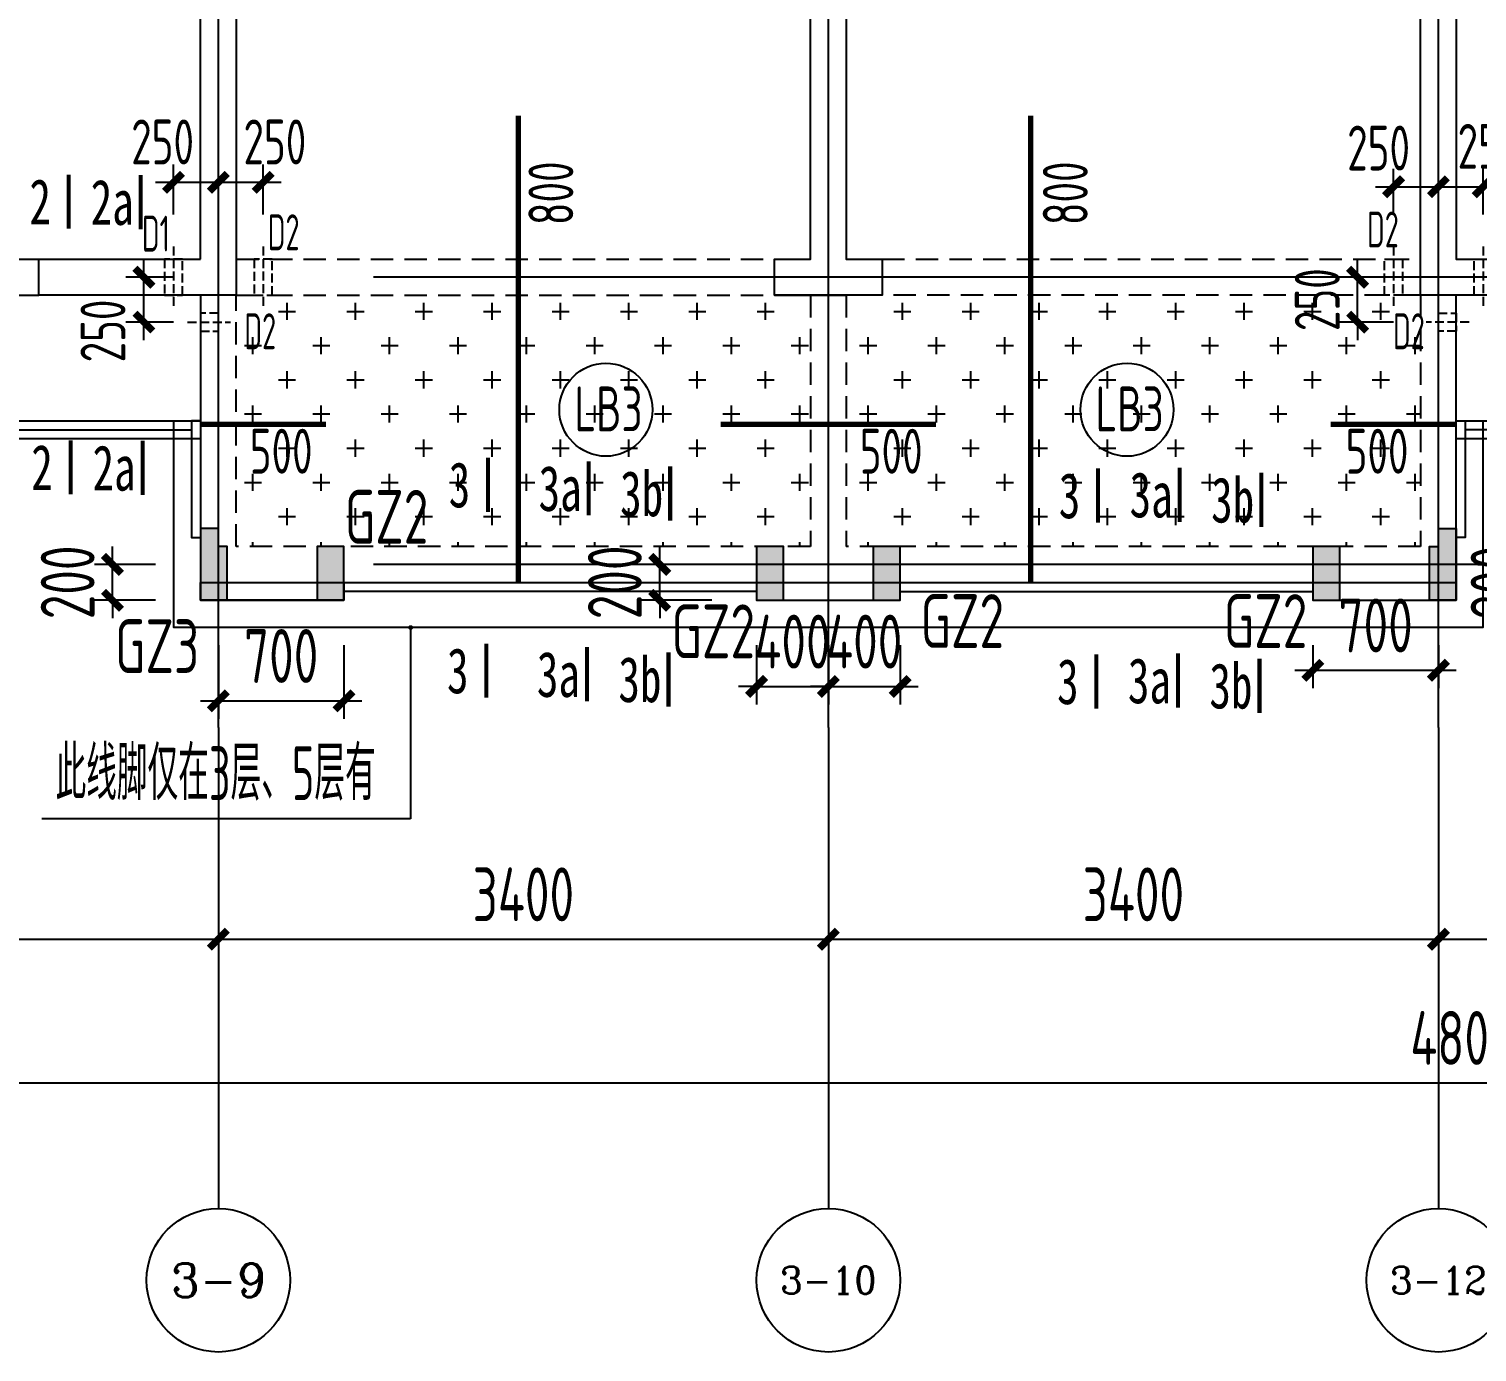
# Model space of a CAD drawing. Header units: millimetres. Extents: x -133666 to 880576, y -269375 to 86941.
# Drawn here: x 180144 to 188215, y -4980 to 2392 of the extents above; entities that cross this region are included whole.
import ezdxf
from ezdxf.enums import TextEntityAlignment as Align

# ---------------------------------------------------------------- set-up
doc = ezdxf.new("R2010")
doc.units = ezdxf.units.MM
doc.header["$LTSCALE"] = 1000
for name, pattern in [('CENTER', [50.8, 31.75, -6.35, 6.35, -6.35]), ('CONTINOUS', [0]), ('DASH', [0.35, 0.25, -0.1]), ('HIDDEN2', [0.1875, 0.125, -0.0625])]:
    doc.linetypes.add(name, pattern=pattern)
doc.layers.get('0').update_dxf_attribs({"linetype": 'CONTINUOUS'})
doc.layers.get('Defpoints').update_dxf_attribs({"color": 6, "linetype": 'CONTINUOUS'})
for name, color, linetype in [('A-外装饰线脚', 7, 'CONTINUOUS'), ('A-线脚看线', 9, 'CONTINUOUS'), ('A-设备穿墙洞', 161, 'CONTINUOUS'), ('AXIS', 253, 'CENTER'), ('AXIS_TEXT', 7, 'CONTINUOUS'), ('DIM', 3, 'CONTINUOUS'), ('DIM1', 3, 'CONTINUOUS'), ('JG1', 3, 'CONTINUOUS'), ('填充', 8, 'CONTINUOUS'), ('墙', 6, 'CONTINUOUS'), ('挑板', 3, 'CONTINUOUS'), ('板筋', 6, 'CONTINUOUS'), ('柱', 2, 'CONTINUOUS'), ('梁', 4, 'HIDDEN2'), ('模板线', 3, 'CONTINUOUS'), ('钢筋_文字', 7, 'CONTINUOUS'), ('钢筋长度标注', 7, 'CONTINUOUS')]:
    doc.layers.add(name, color=color, linetype=linetype)
doc.styles.add('_TCH_AXIS', font='COMPLEX', dxfattribs={"bigfont": 'GBCBIG'})
doc.styles.add('COMPLEX', font='COMPLEX')
doc.styles.add('TSSD_BOLD', font='tssdeng2.shx', dxfattribs={"width": 0.7, "height": 250, "bigfont": 'CHINA.shx'})
doc.styles.add('TSSD_Dimension', font='tssdeng.shx', dxfattribs={"width": 0.7, "bigfont": 'Hztxt.shx'})
doc.styles.add('ZZ', font='tssdeng.shx', dxfattribs={"width": 0.7, "bigfont": 'tssdchn.shx'})
doc.styles.add('zzt', font='tssdeng.shx', dxfattribs={"width": 0.7, "height": 300, "bigfont": 'tssdchn.shx'})
doc.styles.add('钢筋长度', font='tssdeng.shx', dxfattribs={"width": 0.7, "height": 300, "bigfont": 'tssdchn.shx'})
doc.styles.add('黑体', font='simhei.ttf')
doc.dimstyles.new('DIM_1_100', dxfattribs={"dimtxt": 300, "dimasz": 100, "dimexe": 200, "dimexo": 50, "dimgap": 100, "dimtad": 1, "dimdec": 0, "dimzin": 0, "dimdsep": 46, "dimtxsty": 'zzt', "dimblk": 'ARCHTICK', "dimcen": 0, "dimclrt": 7, "dimadec": 0, "dimazin": 0, "dimtfac": 1, "dimtdec": 0, "dimtix": 1, "dimtmove": 2, "dimatfit": 0, "dimldrblk": 'ARCHTICK', "dimfxl": 0, "dimtolj": 1, "dimarcsym": 0})
doc.dimstyles.new('TSSD_100_100', dxfattribs={"dimtxt": 300, "dimasz": 100, "dimexe": 100, "dimexo": 250, "dimgap": 100, "dimtad": 1, "dimdec": 0, "dimzin": 0, "dimdsep": 46, "dimtxsty": 'ZZ', "dimblk": 'ARCHTICK', "dimcen": 0, "dimdle": 100, "dimclrd": 256, "dimclrt": 7, "dimadec": 0, "dimazin": 0, "dimtfac": 1, "dimtdec": 0, "dimtix": 1, "dimtmove": 2, "dimatfit": 3, "dimfxl": 0, "dimtolj": 1, "dimtzin": 0, "dimarcsym": 0})
pattern_1 = [(0, (164199.99, 1008.83), (190.5, 190.5), [95.25, -285.75]), (90, (164247.62, 961.2), (-190.5, 190.5), [95.25, -285.75])]

# ---------------------------------------------------------------- blocks, each defined once
blk = doc.blocks.new('_ArchTick')
at = {"color": 0, "linetype": 'ByBlock', "const_width": 0.4}
blk.add_lwpolyline([(-0.5, -0.5), (0.5, 0.5)], dxfattribs=at)
blk = doc.blocks.new('*D1093')
at = {"layer": 'Defpoints', "color": 0, "transparency": 16777216}
for p in [(181200, -791.2), (181900, -791.2), (181900, -1351.2)]:
    blk.add_point(p, dxfattribs=at)
at = {"layer": 'DIM', "color": 0, "lineweight": -2, "transparency": 16777216}
for p, q in [((181200, -1041.2), (181200, -1451.2)), ((181900, -1041.2), (181900, -1451.2))]:
    blk.add_line(p, q, dxfattribs=at)
at = {"layer": 'DIM', "lineweight": -2, "transparency": 16777216}
blk.add_line((181100, -1351.2), (182000, -1351.2), dxfattribs=at)
at = {"layer": 'DIM', "lineweight": -2, "transparency": 16777216, "xscale": 100, "yscale": 100, "zscale": 100, "rotation": 180}
blk.add_blockref('_ArchTick', (181200, -1351.2), dxfattribs=at)
at = {"layer": 'DIM', "lineweight": -2, "transparency": 16777216, "xscale": 100, "yscale": 100, "zscale": 100}
blk.add_blockref('_ArchTick', (181900, -1351.2), dxfattribs=at)
at = {"layer": 'DIM', "color": 7, "transparency": 16777216, "insert": (181550, -1101.2), "char_height": 300, "attachment_point": 5, "style": 'ZZ'}
blk.add_mtext('\\A1;700', dxfattribs=at)
blk = doc.blocks.new('*D1094')
at = {"layer": 'Defpoints', "color": 0, "transparency": 16777216}
for p in [(184200, -791.2), (184600, -791.2), (184600, -1271.2)]:
    blk.add_point(p, dxfattribs=at)
at = {"layer": 'DIM', "color": 0, "lineweight": -2, "transparency": 16777216}
for p, q in [((184200, -1041.2), (184200, -1371.2)), ((184600, -1041.2), (184600, -1371.2))]:
    blk.add_line(p, q, dxfattribs=at)
at = {"layer": 'DIM', "lineweight": -2, "transparency": 16777216}
for p, q in [((184200, -1271.2), (184100, -1271.2)), ((184200, -1271.2), (184600, -1271.2)), ((184600, -1271.2), (184700, -1271.2))]:
    blk.add_line(p, q, dxfattribs=at)
at = {"layer": 'DIM', "lineweight": -2, "transparency": 16777216, "xscale": 100, "yscale": 100, "zscale": 100}
blk.add_blockref('_ArchTick', (184200, -1271.2), dxfattribs=at)
at = {"layer": 'DIM', "lineweight": -2, "transparency": 16777216, "xscale": 100, "yscale": 100, "zscale": 100, "rotation": 180}
blk.add_blockref('_ArchTick', (184600, -1271.2), dxfattribs=at)
at = {"layer": 'DIM', "color": 7, "transparency": 16777216, "insert": (184400, -1021.2), "char_height": 300, "attachment_point": 5, "style": 'ZZ'}
blk.add_mtext('\\A1;400', dxfattribs=at)
blk = doc.blocks.new('*D1095')
at = {"layer": 'Defpoints', "color": 0, "transparency": 16777216}
for p in [(184600, -791.2), (185000, -791.2), (185000, -1271.2)]:
    blk.add_point(p, dxfattribs=at)
at = {"layer": 'DIM', "color": 0, "lineweight": -2, "transparency": 16777216}
for p, q in [((184600, -1041.2), (184600, -1371.2)), ((185000, -1041.2), (185000, -1371.2))]:
    blk.add_line(p, q, dxfattribs=at)
at = {"layer": 'DIM', "lineweight": -2, "transparency": 16777216}
for p, q in [((184600, -1271.2), (184500, -1271.2)), ((184600, -1271.2), (185000, -1271.2)), ((185000, -1271.2), (185100, -1271.2))]:
    blk.add_line(p, q, dxfattribs=at)
at = {"layer": 'DIM', "lineweight": -2, "transparency": 16777216, "xscale": 100, "yscale": 100, "zscale": 100}
blk.add_blockref('_ArchTick', (184600, -1271.2), dxfattribs=at)
at = {"layer": 'DIM', "lineweight": -2, "transparency": 16777216, "xscale": 100, "yscale": 100, "zscale": 100, "rotation": 180}
blk.add_blockref('_ArchTick', (185000, -1271.2), dxfattribs=at)
at = {"layer": 'DIM', "color": 7, "transparency": 16777216, "insert": (184800, -1021.2), "char_height": 300, "attachment_point": 5, "style": 'ZZ'}
blk.add_mtext('\\A1;400', dxfattribs=at)
blk = doc.blocks.new('*D1096')
at = {"layer": 'Defpoints', "color": 0, "transparency": 16777216}
for p in [(187300, -791.2), (188000, -791.2), (188000, -1181.2)]:
    blk.add_point(p, dxfattribs=at)
at = {"layer": 'DIM', "color": 0, "lineweight": -2, "transparency": 16777216}
for p, q in [((187300, -1041.2), (187300, -1281.2)), ((188000, -1041.2), (188000, -1281.2))]:
    blk.add_line(p, q, dxfattribs=at)
at = {"layer": 'DIM', "lineweight": -2, "transparency": 16777216}
blk.add_line((187200, -1181.2), (188100, -1181.2), dxfattribs=at)
at = {"layer": 'DIM', "lineweight": -2, "transparency": 16777216, "xscale": 100, "yscale": 100, "zscale": 100, "rotation": 180}
blk.add_blockref('_ArchTick', (187300, -1181.2), dxfattribs=at)
at = {"layer": 'DIM', "lineweight": -2, "transparency": 16777216, "xscale": 100, "yscale": 100, "zscale": 100}
blk.add_blockref('_ArchTick', (188000, -1181.2), dxfattribs=at)
at = {"layer": 'DIM', "color": 7, "transparency": 16777216, "insert": (187650, -931.2), "char_height": 300, "attachment_point": 5, "style": 'ZZ'}
blk.add_mtext('\\A1;700', dxfattribs=at)
blk = doc.blocks.new('*D1117')
at = {"layer": 'Defpoints', "color": 0, "transparency": 16777216}
for p in [(180610, -591.2), (181100, -591.2), (181100, -791.2)]:
    blk.add_point(p, dxfattribs=at)
at = {"layer": 'DIM', "lineweight": -2, "transparency": 16777216}
for p, q in [((180610, -591.2), (180610, -491.2)), ((180610, -791.2), (180610, -591.2)), ((180610, -791.2), (180610, -891.2))]:
    blk.add_line(p, q, dxfattribs=at)
at = {"layer": 'DIM', "color": 0, "lineweight": -2, "transparency": 16777216}
for p, q in [((180850, -591.2), (180510, -591.2)), ((180850, -791.2), (180510, -791.2))]:
    blk.add_line(p, q, dxfattribs=at)
at = {"layer": 'DIM', "lineweight": -2, "transparency": 16777216, "xscale": 100, "yscale": 100, "zscale": 100}
for p, rotation in [((180610, -591.2), 270), ((180610, -791.2), 90)]:
    blk.add_blockref('_ArchTick', p, dxfattribs=dict(at, rotation=rotation))
at = {"layer": 'DIM', "color": 7, "transparency": 16777216, "insert": (180360, -691.2), "char_height": 300, "attachment_point": 5, "rotation": 90, "style": 'ZZ'}
blk.add_mtext('\\A1;200', dxfattribs=at)
blk = doc.blocks.new('*D1118')
at = {"layer": 'Defpoints', "color": 0, "transparency": 16777216}
for p in [(183660, -591.2), (184200, -591.2), (184200, -791.2)]:
    blk.add_point(p, dxfattribs=at)
at = {"layer": 'DIM', "lineweight": -2, "transparency": 16777216}
for p, q in [((183660, -591.2), (183660, -491.2)), ((183660, -791.2), (183660, -591.2)), ((183660, -791.2), (183660, -891.2))]:
    blk.add_line(p, q, dxfattribs=at)
at = {"layer": 'DIM', "color": 0, "lineweight": -2, "transparency": 16777216}
for p, q in [((183950, -591.2), (183560, -591.2)), ((183950, -791.2), (183560, -791.2))]:
    blk.add_line(p, q, dxfattribs=at)
at = {"layer": 'DIM', "lineweight": -2, "transparency": 16777216, "xscale": 100, "yscale": 100, "zscale": 100}
for p, rotation in [((183660, -591.2), 270), ((183660, -791.2), 90)]:
    blk.add_blockref('_ArchTick', p, dxfattribs=dict(at, rotation=rotation))
at = {"layer": 'DIM', "color": 7, "transparency": 16777216, "insert": (183410, -691.2), "char_height": 300, "attachment_point": 5, "rotation": 90, "style": 'ZZ'}
blk.add_mtext('\\A1;200', dxfattribs=at)
blk = doc.blocks.new('*D1119')
at = {"layer": 'Defpoints', "color": 0, "transparency": 16777216}
for p in [(187970, -591.2), (188580, -591.2), (187970, -791.2)]:
    blk.add_point(p, dxfattribs=at)
at = {"layer": 'DIM', "lineweight": -2, "transparency": 16777216}
for p, q in [((188580, -591.2), (188580, -491.2)), ((188580, -791.2), (188580, -591.2)), ((188580, -791.2), (188580, -891.2))]:
    blk.add_line(p, q, dxfattribs=at)
at = {"layer": 'DIM', "color": 0, "lineweight": -2, "transparency": 16777216}
for p, q in [((188220, -591.2), (188680, -591.2)), ((188220, -791.2), (188680, -791.2))]:
    blk.add_line(p, q, dxfattribs=at)
at = {"layer": 'DIM', "lineweight": -2, "transparency": 16777216, "xscale": 100, "yscale": 100, "zscale": 100}
for p, rotation in [((188580, -591.2), 270), ((188580, -791.2), 90)]:
    blk.add_blockref('_ArchTick', p, dxfattribs=dict(at, rotation=rotation))
at = {"layer": 'DIM', "color": 7, "transparency": 16777216, "insert": (188330, -691.2), "char_height": 300, "attachment_point": 5, "rotation": 90, "style": 'ZZ'}
blk.add_mtext('\\A1;200', dxfattribs=at)
blk = doc.blocks.new('$1787315')
at = {"layer": '模板线', "color": 4, "const_width": 22.7}
for points in [[(222.6, 1782.7), (222.6, 1480.3)], [(232.8, 302.4), (232.8, 0)]]:
    blk.add_lwpolyline(points, dxfattribs=at)
at = {"layer": '模板线', "color": 0, "style": '黑体', "width": 0.7}
for p in [(63.4, 1631.5), (73.6, 151.2)]:
    blk.add_text('2', height=252, dxfattribs=at).set_placement(p, align=Align.MIDDLE_CENTER)
blk = doc.blocks.new('$1363628')
at = {"layer": '模板线', "color": 4, "const_width": 22.7}
for points in [[(232.1, 1338.3), (232.1, 1035.9)], [(222.6, 302.4), (222.6, 0)]]:
    blk.add_lwpolyline(points, dxfattribs=at)
at = {"layer": '模板线', "color": 0, "style": '黑体', "width": 0.7}
for p in [(72.9, 1187.1), (63.4, 151.2)]:
    blk.add_text('3', height=252, dxfattribs=at).set_placement(p, align=Align.MIDDLE_CENTER)
blk = doc.blocks.new('$1737871')
at = {"layer": '模板线', "color": 4, "const_width": 22.7}
for points in [[(286, 1782.7), (286, 1480.3)], [(296.2, 302.4), (296.2, 0)]]:
    blk.add_lwpolyline(points, dxfattribs=at)
at = {"layer": '模板线', "color": 0, "style": '黑体', "width": 0.7}
for p in [(126.8, 1631.5), (137.1, 151.2)]:
    blk.add_text('2a', height=252, dxfattribs=at).set_placement(p, align=Align.MIDDLE_CENTER)
blk = doc.blocks.new('$1943368')
at = {"layer": '模板线', "color": 4, "const_width": 22.7}
for points in [[(295.5, 1338.3), (295.5, 1035.9)], [(286, 302.4), (286, 0)]]:
    blk.add_lwpolyline(points, dxfattribs=at)
at = {"layer": '模板线', "color": 0, "style": '黑体', "width": 0.7}
for p in [(136.4, 1187.1), (126.8, 151.2)]:
    blk.add_text('3a', height=252, dxfattribs=at).set_placement(p, align=Align.MIDDLE_CENTER)
blk = doc.blocks.new('$1353024')
at = {"layer": '模板线', "color": 4, "const_width": 22.7}
for points in [[(295.5, 1338.3), (295.5, 1035.9)], [(286, 302.4), (286, 0)]]:
    blk.add_lwpolyline(points, dxfattribs=at)
at = {"layer": '模板线', "color": 0, "style": '黑体', "width": 0.7}
for p in [(136.4, 1187.1), (126.8, 151.2)]:
    blk.add_text('3b', height=252, dxfattribs=at).set_placement(p, align=Align.MIDDLE_CENTER)
blk = doc.blocks.new('*D910')
at = {"layer": 'Defpoints', "color": 0, "transparency": 16777216}
for p in [(13600, -2508.3), (17000, -2508.3), (17000, -3688.3)]:
    blk.add_point(p, dxfattribs=at)
at = {"layer": 'DIM1', "color": 0, "lineweight": -2, "transparency": 16777216}
for p, q in [((13600, -2558.3), (13600, -3888.3)), ((17000, -2558.3), (17000, -3888.3)), ((13600, -3688.3), (17000, -3688.3))]:
    blk.add_line(p, q, dxfattribs=at)
at = {"layer": 'DIM1', "color": 0, "lineweight": -2, "transparency": 16777216, "xscale": 100, "yscale": 100, "zscale": 100, "rotation": 180}
blk.add_blockref('_ArchTick', (13600, -3688.3), dxfattribs=at)
at = {"layer": 'DIM1', "color": 0, "lineweight": -2, "transparency": 16777216, "xscale": 100, "yscale": 100, "zscale": 100}
blk.add_blockref('_ArchTick', (17000, -3688.3), dxfattribs=at)
at = {"layer": 'DIM1', "color": 7, "transparency": 16777216, "insert": (15300, -3438.3), "char_height": 300, "attachment_point": 5, "style": 'zzt'}
blk.add_mtext('\\A1;3400', dxfattribs=at)
blk = doc.blocks.new('*D911')
at = {"layer": 'Defpoints', "color": 0, "transparency": 16777216}
for p in [(17000, -2508.3), (20400, -2508.3), (20400, -3688.3)]:
    blk.add_point(p, dxfattribs=at)
at = {"layer": 'DIM1', "color": 0, "lineweight": -2, "transparency": 16777216}
for p, q in [((17000, -2558.3), (17000, -3888.3)), ((20400, -2558.3), (20400, -3888.3)), ((17000, -3688.3), (20400, -3688.3))]:
    blk.add_line(p, q, dxfattribs=at)
at = {"layer": 'DIM1', "color": 0, "lineweight": -2, "transparency": 16777216, "xscale": 100, "yscale": 100, "zscale": 100, "rotation": 180}
blk.add_blockref('_ArchTick', (17000, -3688.3), dxfattribs=at)
at = {"layer": 'DIM1', "color": 0, "lineweight": -2, "transparency": 16777216, "xscale": 100, "yscale": 100, "zscale": 100}
blk.add_blockref('_ArchTick', (20400, -3688.3), dxfattribs=at)
at = {"layer": 'DIM1', "color": 7, "transparency": 16777216, "insert": (18700, -3438.3), "char_height": 300, "attachment_point": 5, "style": 'zzt'}
blk.add_mtext('\\A1;3400', dxfattribs=at)
blk = doc.blocks.new('*D912')
at = {"layer": 'Defpoints', "color": 0, "transparency": 16777216}
for p in [(20400, -2508.3), (23800, -2508.3), (23800, -3688.3)]:
    blk.add_point(p, dxfattribs=at)
at = {"layer": 'DIM1', "color": 0, "lineweight": -2, "transparency": 16777216}
for p, q in [((20400, -2558.3), (20400, -3888.3)), ((23800, -2558.3), (23800, -3888.3)), ((20400, -3688.3), (23800, -3688.3))]:
    blk.add_line(p, q, dxfattribs=at)
at = {"layer": 'DIM1', "color": 0, "lineweight": -2, "transparency": 16777216, "xscale": 100, "yscale": 100, "zscale": 100, "rotation": 180}
blk.add_blockref('_ArchTick', (20400, -3688.3), dxfattribs=at)
at = {"layer": 'DIM1', "color": 0, "lineweight": -2, "transparency": 16777216, "xscale": 100, "yscale": 100, "zscale": 100}
blk.add_blockref('_ArchTick', (23800, -3688.3), dxfattribs=at)
at = {"layer": 'DIM1', "color": 7, "transparency": 16777216, "insert": (22100, -3438.3), "char_height": 300, "attachment_point": 5, "style": 'zzt'}
blk.add_mtext('\\A1;3400', dxfattribs=at)
blk = doc.blocks.new('*D913')
at = {"layer": 'Defpoints', "color": 0, "transparency": 16777216}
for p in [(23800, -2508.3), (27200, -2508.3), (27200, -3688.3)]:
    blk.add_point(p, dxfattribs=at)
at = {"layer": 'DIM1', "color": 0, "lineweight": -2, "transparency": 16777216}
for p, q in [((23800, -2558.3), (23800, -3888.3)), ((27200, -2558.3), (27200, -3888.3)), ((23800, -3688.3), (27200, -3688.3))]:
    blk.add_line(p, q, dxfattribs=at)
at = {"layer": 'DIM1', "color": 0, "lineweight": -2, "transparency": 16777216, "xscale": 100, "yscale": 100, "zscale": 100, "rotation": 180}
blk.add_blockref('_ArchTick', (23800, -3688.3), dxfattribs=at)
at = {"layer": 'DIM1', "color": 0, "lineweight": -2, "transparency": 16777216, "xscale": 100, "yscale": 100, "zscale": 100}
blk.add_blockref('_ArchTick', (27200, -3688.3), dxfattribs=at)
at = {"layer": 'DIM1', "color": 7, "transparency": 16777216, "insert": (25500, -3438.3), "char_height": 300, "attachment_point": 5, "style": 'zzt'}
blk.add_mtext('\\A1;3400', dxfattribs=at)
blk = doc.blocks.new('*D922')
at = {"layer": 'Defpoints', "color": 0, "transparency": 16777216}
for p in [(0, -2508.3), (48000, -2508.3), (48000, -4488.3)]:
    blk.add_point(p, dxfattribs=at)
at = {"layer": 'DIM1', "color": 0, "lineweight": -2, "transparency": 16777216}
for p, q in [((0, -2558.3), (0, -4688.3)), ((48000, -2558.3), (48000, -4688.3)), ((0, -4488.3), (48000, -4488.3))]:
    blk.add_line(p, q, dxfattribs=at)
at = {"layer": 'DIM1', "color": 0, "lineweight": -2, "transparency": 16777216, "xscale": 100, "yscale": 100, "zscale": 100, "rotation": 180}
blk.add_blockref('_ArchTick', (0, -4488.3), dxfattribs=at)
at = {"layer": 'DIM1', "color": 0, "lineweight": -2, "transparency": 16777216, "xscale": 100, "yscale": 100, "zscale": 100}
blk.add_blockref('_ArchTick', (48000, -4488.3), dxfattribs=at)
at = {"layer": 'DIM1', "color": 7, "transparency": 16777216, "insert": (24000, -4238.3), "char_height": 300, "attachment_point": 5, "style": 'zzt'}
blk.add_mtext('\\A1;48000', dxfattribs=at)
blk = doc.blocks.new('_AXISO')
blk.add_circle((0, 0), 0.5)
at = {"layer": 'AXIS_TEXT', "style": 'COMPLEX', "width": 1.041667}
blk.add_attdef('A', text='', height=0.56, dxfattribs=at).set_placement((-0.25, -0.28), (0.25, -0.28), align=Align.FIT)
blk = doc.blocks.new('$1466424')
at = {"layer": '板筋', "const_width": 30}
for points in [[(18772.2, 3.7), (18772.2, 2603.2)], [(21627.2, 3.7), (21627.2, 2603.2)], [(17000, 884.6), (17700, 884.6)], [(19900, 884.4), (21100, 884.4)], [(23300, 884.6), (24000, 884.6)]]:
    blk.add_lwpolyline(points, dxfattribs=at)
at = {"layer": '钢筋_文字'}
for centre in [(19260, 965.6, 0), (22164.5, 965.6, 0)]:
    blk.add_circle(centre, 259.2, dxfattribs=at)
at = {"layer": '钢筋_文字', "style": 'TSSD_BOLD', "width": 0.7}
for p in [(19085, 845.4, 0), (21989.5, 845.4, 0)]:
    blk.add_text('LB3', height=250, dxfattribs=at).set_placement(p)
at = {"layer": '钢筋长度标注', "style": '钢筋长度', "width": 0.7}
for p in [(19078.5, 1994.2), (21945.7, 1994.2)]:
    blk.add_text('800', height=250, rotation=90, dxfattribs=at).set_placement(p)
for p in [(17274.9, 609.6), (20674.9, 609.4), (23383.1, 609.6)]:
    blk.add_text('500', height=250, dxfattribs=at).set_placement(p)
blk = doc.blocks.new('$158025')
at = {"layer": 'JG1'}
blk.add_hatch(color=8, dxfattribs=at).paths.add_polyline_path([(150, 300), (100, 300), (100, 400), (0, 400), (0, 0), (150, 0)])
at = {"layer": 'JG1', "elevation": 0}
blk.add_lwpolyline([(100, 400), (0, 400), (0, 0), (150, 0), (150, 300), (150, 300), (100, 300)], close=True, dxfattribs=at)
blk = doc.blocks.new('$133032')
at = {"layer": '挑板'}
blk.add_lwpolyline([(15700, 1000), (17000, 1000), (17000, 0), (17800, 0), (17800, 100), (20100, 100), (20100, 0), (20900, 0), (20900, 100), (23200, 100), (23200, 0), (24000, 0), (24000, 1000), (25300, 1000)], dxfattribs=at)
blk = doc.blocks.new('$1981617')
at = {"layer": '柱'}
blk.add_hatch(color=8, dxfattribs=at).paths.add_polyline_path([(150, 0), (150, 300), (0, 300), (0, 0)])
at = {"layer": '柱', "color": 3, "elevation": 0}
blk.add_lwpolyline([(150, 0), (150, 300), (0, 300), (0, 0)], close=True, dxfattribs=at)
blk = doc.blocks.new('$1222607')
at = {"layer": '柱'}
for p in [(17650, 0, 0), (20100, 0, 0), (20750, 0, 0), (23200, 0, 0)]:
    blk.add_blockref('$1981617', p, dxfattribs=at)
blk = doc.blocks.new('$1413619')
at = {"layer": 'A-线脚看线', "color": 5, "elevation": 0}
for points in [[(15850, 950), (15850, 900), (17000, 900)], [(17050, 950), (17000, 950), (17000, 300), (17050, 300)], [(24050, 950), (24100, 950), (24100, 300), (24050, 300)], [(25250, 950), (25250, 900), (24100, 900)], [(20150, 0), (17850, 0)], [(20950, 0), (23250, 0)]]:
    blk.add_lwpolyline(points, dxfattribs=at)
blk = doc.blocks.new('$1295222')
at = {"layer": 'A-外装饰线脚', "color": 23, "elevation": 0}
for points in [[(16950, 1150), (16950, 0), (24250, 0), (24250, 1150)], [(17100, 1050), (10500, 1050)], [(30700, 1050), (24100, 1050)], [(17900, 250), (17900, 150), (17100, 150), (17100, 250)], [(20200, 250), (20200, 150), (21000, 150), (21000, 250)], [(23300, 250), (23300, 150), (24100, 150), (24100, 250)]]:
    blk.add_lwpolyline(points, dxfattribs=at)
blk = doc.blocks.new('$1214067')
at = {"layer": 'A-设备穿墙洞', "linetype": 'DASH', "ltscale": 0.2}
for points in [[(221.5, 9085.4), (121.5, 9085.4), (121.5, 9285.4), (221.5, 9285.4)], [(2021.5, 9085.4), (1921.5, 9085.4), (1921.5, 9285.4), (2021.5, 9285.4)], [(4796.5, 6185.4), (4646.5, 6185.4), (4646.5, 5985.4), (4796.5, 5985.4)], [(2021.5, 285.4), (1921.5, 285.4), (1921.5, 485.4), (2021.5, 485.4)]]:
    blk.add_lwpolyline(points, close=True, dxfattribs=at)
for points in [[(171.5, 9017.2), (171.5, 9352.4)], [(1971.5, 9356.8), (1971.5, 9018.2)], [(4721.5, 6281.4), (4721.5, 5880.8)], [(1971.5, 556.8), (1971.5, 218.2)]]:
    blk.add_lwpolyline(points, dxfattribs=at)
at = {"layer": 'A-设备穿墙洞', "linetype": 'DASH', "ltscale": 0.2, "elevation": 0}
for points in [[(1521.5, 285.4), (1421.5, 285.4), (1421.5, 485.4), (1521.5, 485.4)], [(1721.5, 85.4), (1721.5, 185.4), (1821.5, 185.4), (1821.5, 85.4)]]:
    blk.add_lwpolyline(points, close=True, dxfattribs=at)
for points in [[(1471.5, 556.8), (1471.5, 218.2)], [(1892.9, 135.4), (1654.4, 135.4)]]:
    blk.add_lwpolyline(points, dxfattribs=at)
at = {"layer": 'A-设备穿墙洞', "color": 7, "linetype": 'DASH', "ltscale": 0.2, "style": 'zzt', "width": 0.6}
for s, p in [('P', (0, 9336.5)), ('D1', (2063.1, 9316.4)), ('PF', (4529.9, 6221.6)), ('D2', (1324.2, 551.4)), ('D1', (2061.5, 528.4)), ('D2', (1468.9, -15.4))]:
    blk.add_text(s, height=200, dxfattribs=at).set_placement(p)
blk = doc.blocks.new('$1427617')
at = {"layer": 'A-设备穿墙洞', "linetype": 'DASH', "ltscale": 0.2, "elevation": 0}
for points in [[(2775, 9085.4), (2875, 9085.4), (2875, 9285.4), (2775, 9285.4)], [(4575, 9085.4), (4675, 9085.4), (4675, 9285.4), (4575, 9285.4)], [(0, 6185.4), (150, 6185.4), (150, 5985.4), (0, 5985.4)], [(2775, 285.4), (2875, 285.4), (2875, 485.4), (2775, 485.4)]]:
    blk.add_lwpolyline(points, close=True, dxfattribs=at)
for points in [[(2825, 9356.8), (2825, 9018.2)], [(4625, 9017.2), (4625, 9352.4)], [(75, 6281.4), (75, 5880.8)], [(2825, 556.8), (2825, 218.2)]]:
    blk.add_lwpolyline(points, dxfattribs=at)
at = {"layer": 'A-设备穿墙洞', "linetype": 'DASH', "ltscale": 0.2}
for points in [[(3275, 285.4), (3375, 285.4), (3375, 485.4), (3275, 485.4)], [(3075, 85.4), (3075, 185.4), (2975, 185.4), (2975, 85.4)]]:
    blk.add_lwpolyline(points, close=True, dxfattribs=at)
for points in [[(3325, 556.8), (3325, 218.2)], [(2903.6, 135.4), (3142.1, 135.4)]]:
    blk.add_lwpolyline(points, dxfattribs=at)
at = {"layer": 'A-设备穿墙洞', "color": 7, "linetype": 'DASH', "ltscale": 0.2, "style": 'zzt', "width": 0.6}
for s, p in [('P', (4700.5, 9336.5, 0)), ('D1', (2640.3, 9316.4, 0)), ('PF', (132.1, 6221.6, 0)), ('D1', (2649.1, 528.4, 0)), ('D2', (3350.6, 536, 0)), ('D2', (3220.2, -15.4, 0))]:
    blk.add_text(s, height=200, dxfattribs=at).set_placement(p)
blk = doc.blocks.new('*D995')
at = {"layer": 'Defpoints', "color": 0, "transparency": 16777216}
for p in [(18000.2, 1076.8), (17750.2, 647.9, 0), (18000.2, 647.9, 0)]:
    blk.add_point(p, dxfattribs=at)
at = {"layer": 'DIM1', "color": 3, "lineweight": -2, "transparency": 16777216}
for p, q in [((17750.2, 897.9), (17750.2, 1176.8)), ((18000.2, 897.9), (18000.2, 1176.8)), ((17650.2, 1076.8), (18100.2, 1076.8))]:
    blk.add_line(p, q, dxfattribs=at)
at = {"layer": 'DIM1', "color": 3, "lineweight": -2, "transparency": 16777216, "xscale": 100, "yscale": 100, "zscale": 100, "rotation": 180}
blk.add_blockref('_ArchTick', (17750.2, 1076.8), dxfattribs=at)
at = {"layer": 'DIM1', "color": 3, "lineweight": -2, "transparency": 16777216, "xscale": 100, "yscale": 100, "zscale": 100}
blk.add_blockref('_ArchTick', (18000.2, 1076.8), dxfattribs=at)
at = {"layer": 'DIM1', "color": 7, "transparency": 16777216, "insert": (17689.5, 1301.8), "char_height": 250, "attachment_point": 5, "style": 'TSSD_Dimension'}
blk.add_mtext('\\A1;250', dxfattribs=at)
blk = doc.blocks.new('*D996')
at = {"layer": 'Defpoints', "color": 0, "transparency": 16777216}
for p in [(18250.2, 1076.8), (18000.2, 647.9, 0), (18250.2, 647.9)]:
    blk.add_point(p, dxfattribs=at)
at = {"layer": 'DIM1', "color": 3, "lineweight": -2, "transparency": 16777216}
for p, q in [((18000.2, 897.9), (18000.2, 1176.8)), ((18250.2, 897.9), (18250.2, 1176.8)), ((17900.2, 1076.8), (18350.2, 1076.8))]:
    blk.add_line(p, q, dxfattribs=at)
at = {"layer": 'DIM1', "color": 3, "lineweight": -2, "transparency": 16777216, "xscale": 100, "yscale": 100, "zscale": 100, "rotation": 180}
blk.add_blockref('_ArchTick', (18000.2, 1076.8), dxfattribs=at)
at = {"layer": 'DIM1', "color": 3, "lineweight": -2, "transparency": 16777216, "xscale": 100, "yscale": 100, "zscale": 100}
blk.add_blockref('_ArchTick', (18250.2, 1076.8), dxfattribs=at)
at = {"layer": 'DIM1', "color": 7, "transparency": 16777216, "insert": (18315.3, 1301.8), "char_height": 250, "attachment_point": 5, "style": 'TSSD_Dimension'}
blk.add_mtext('\\A1;250', dxfattribs=at)
blk = doc.blocks.new('*D997')
at = {"layer": 'Defpoints', "color": 0, "transparency": 16777216}
for p in [(17585.2, 547.9), (18000.2, 547.9, 0), (18000.2, 297.9)]:
    blk.add_point(p, dxfattribs=at)
at = {"layer": 'DIM1', "color": 3, "lineweight": -2, "transparency": 16777216}
for p, q in [((17585.2, 197.9), (17585.2, 647.9)), ((17750.2, 547.9), (17485.2, 547.9)), ((17750.2, 297.9), (17485.2, 297.9))]:
    blk.add_line(p, q, dxfattribs=at)
at = {"layer": 'DIM1', "color": 3, "lineweight": -2, "transparency": 16777216, "xscale": 100, "yscale": 100, "zscale": 100}
for p, rotation in [((17585.2, 547.9), 90), ((17585.2, 297.9), 270)]:
    blk.add_blockref('_ArchTick', p, dxfattribs=dict(at, rotation=rotation))
at = {"layer": 'DIM1', "color": 7, "transparency": 16777216, "insert": (17357.1, 248.5), "char_height": 250, "attachment_point": 5, "rotation": 90, "style": 'TSSD_Dimension'}
blk.add_mtext('\\A1;250', dxfattribs=at)
blk = doc.blocks.new('*D1002')
at = {"layer": 'Defpoints', "color": 0, "transparency": 16777216}
for p in [(24800.2, 1052.1), (24550.2, 647.9), (24800.2, 647.9, 0)]:
    blk.add_point(p, dxfattribs=at)
at = {"layer": 'DIM1', "color": 3, "lineweight": -2, "transparency": 16777216}
for p, q in [((24550.2, 897.9), (24550.2, 1152.1)), ((24800.2, 897.9), (24800.2, 1152.1)), ((24450.2, 1052.1), (24900.2, 1052.1))]:
    blk.add_line(p, q, dxfattribs=at)
at = {"layer": 'DIM1', "color": 3, "lineweight": -2, "transparency": 16777216, "xscale": 100, "yscale": 100, "zscale": 100, "rotation": 180}
blk.add_blockref('_ArchTick', (24550.2, 1052.1), dxfattribs=at)
at = {"layer": 'DIM1', "color": 3, "lineweight": -2, "transparency": 16777216, "xscale": 100, "yscale": 100, "zscale": 100}
blk.add_blockref('_ArchTick', (24800.2, 1052.1), dxfattribs=at)
at = {"layer": 'DIM1', "color": 7, "transparency": 16777216, "insert": (24467.1, 1267.6), "char_height": 250, "attachment_point": 5, "style": 'TSSD_Dimension'}
blk.add_mtext('\\A1;250', dxfattribs=at)
blk = doc.blocks.new('*D1003')
at = {"layer": 'Defpoints', "color": 0, "transparency": 16777216}
for p in [(25050.2, 1052.1), (24800.2, 647.9, 0), (25050.2, 647.9, 0)]:
    blk.add_point(p, dxfattribs=at)
at = {"layer": 'DIM1', "color": 3, "lineweight": -2, "transparency": 16777216}
for p, q in [((24800.2, 897.9), (24800.2, 1152.1)), ((25050.2, 897.9), (25050.2, 1152.1)), ((24700.2, 1052.1), (25150.2, 1052.1))]:
    blk.add_line(p, q, dxfattribs=at)
at = {"layer": 'DIM1', "color": 3, "lineweight": -2, "transparency": 16777216, "xscale": 100, "yscale": 100, "zscale": 100, "rotation": 180}
blk.add_blockref('_ArchTick', (24800.2, 1052.1), dxfattribs=at)
at = {"layer": 'DIM1', "color": 3, "lineweight": -2, "transparency": 16777216, "xscale": 100, "yscale": 100, "zscale": 100}
blk.add_blockref('_ArchTick', (25050.2, 1052.1), dxfattribs=at)
at = {"layer": 'DIM1', "color": 7, "transparency": 16777216, "insert": (25082.3, 1277.1), "char_height": 250, "attachment_point": 5, "style": 'TSSD_Dimension'}
blk.add_mtext('\\A1;250', dxfattribs=at)
blk = doc.blocks.new('*D1004')
at = {"layer": 'Defpoints', "color": 0, "transparency": 16777216}
for p in [(24350.1, 547.9), (24800.2, 547.9, 0), (24800.2, 297.9)]:
    blk.add_point(p, dxfattribs=at)
at = {"layer": 'DIM1', "color": 3, "lineweight": -2, "transparency": 16777216}
for p, q in [((24350.1, 547.9), (24350.1, 647.9)), ((24550.2, 547.9), (24250.1, 547.9)), ((24350.1, 297.9), (24350.1, 547.9)), ((24550.2, 297.9), (24250.1, 297.9)), ((24350.1, 297.9), (24350.1, 197.9))]:
    blk.add_line(p, q, dxfattribs=at)
at = {"layer": 'DIM1', "color": 3, "lineweight": -2, "transparency": 16777216, "xscale": 100, "yscale": 100, "zscale": 100}
for p, rotation in [((24350.1, 547.9), 270), ((24350.1, 297.9), 90)]:
    blk.add_blockref('_ArchTick', p, dxfattribs=dict(at, rotation=rotation))
at = {"layer": 'DIM1', "color": 7, "transparency": 16777216, "insert": (24125.1, 422.9), "char_height": 250, "attachment_point": 5, "rotation": 90, "style": 'TSSD_Dimension'}
blk.add_mtext('\\A1;250', dxfattribs=at)
blk = doc.blocks.new('$1783196')
at = {"layer": 'AXIS'}
for p, q in [((22234.9, 3480), (22234.9, 27859.5)), ((25634.9, 3480), (25634.9, 27859.5)), ((29034.9, 3480), (29034.9, 14788.4)), ((54849.9, 5988.3), (4360, 5988.3)), ((54849.9, 4388.3), (4360, 4388.3))]:
    blk.add_line(p, q, dxfattribs=at)
at = {"layer": 'DIM1'}
for p, q in [((22234.9, 3480), (22234.9, 800)), ((25634.9, 3480), (25634.9, 800)), ((29034.9, 3480), (29034.9, 800))]:
    blk.add_line(p, q, dxfattribs=at)
ref = blk.add_blockref('_AXISO', (22234.9, 400), dxfattribs=dict(at, xscale=800, yscale=800, zscale=800))
ref.add_attrib('A', '3-9', dxfattribs={"layer": 'AXIS_TEXT', "height": 187.78, "style": '_TCH_AXIS'}).set_placement((21971.1, 306.1), (22498.6, 306.1), align=Align.FIT)
ref = blk.add_blockref('_AXISO', (25634.9, 400), dxfattribs=dict(at, xscale=800, yscale=800, zscale=800))
ref.add_attrib('A', '3-10', dxfattribs={"layer": 'AXIS_TEXT', "height": 152.88, "style": '_TCH_AXIS'}).set_placement((25365.5, 323.6), (25904.2, 323.6), align=Align.FIT)
ref = blk.add_blockref('_AXISO', (29034.9, 400), dxfattribs=dict(at, xscale=800, yscale=800, zscale=800))
ref.add_attrib('A', '3-12', dxfattribs={"layer": 'AXIS_TEXT', "height": 152.88, "style": '_TCH_AXIS'}).set_placement((28765.5, 323.6), (29304.2, 323.6), align=Align.FIT)
for p1, p2, distance, picture, middle in [((5234.9, 3480), (53234.9, 3480), -1980, '*D922', (29234.9, 1750)), ((18834.9, 3480), (22234.9, 3480), -1180, '*D910', (20534.9, 2550)), ((22234.9, 3480), (25634.9, 3480), -1180, '*D911', (23934.9, 2550)), ((25634.9, 3480), (29034.9, 3480), -1180, '*D912', (27334.9, 2550)), ((29034.9, 3480), (32434.9, 3480), -1180, '*D913', (30734.9, 2550))]:
    dim = blk.add_aligned_dim(p1=p1, p2=p2, distance=distance, dimstyle='DIM_1_100', dxfattribs=at)
    dim.commit()
    dim.dimension.update_dxf_attribs({"geometry": picture, "text_midpoint": middle, "insert": (5234.9, 5988.3)})
blk = doc.blocks.new('$1186913')
at = {"layer": 'A-设备穿墙洞'}
for name, p in [('$1427617', (14925.2, 162.5)), ('$1214067', (23078.6, 162.5, 0))]:
    blk.add_blockref(name, p, dxfattribs=at)
at = {"layer": 'DIM1'}
for base, p1, p2, picture, middle in [((18000.2, 1076.8), (17750.2, 647.9, 0), (18000.2, 647.9, 0), '*D995', (17689.5, 1301.8)), ((18250.2, 1076.8), (18000.2, 647.9, 0), (18250.2, 647.9), '*D996', (18315.3, 1301.8)), ((24800.2, 1052.1), (24550.2, 647.9), (24800.2, 647.9, 0), '*D1002', (24467.1, 1267.6)), ((25050.2, 1052.1), (24800.2, 647.9, 0), (25050.2, 647.9, 0), '*D1003', (25082.3, 1277.1))]:
    dim = blk.add_linear_dim(base=base, p1=p1, p2=p2, dimstyle='TSSD_100_100', dxfattribs=at)
    dim.commit()
    dim.dimension.update_dxf_attribs({"geometry": picture, "text_midpoint": middle, "dimtype": 128})
dim = blk.add_linear_dim(base=(17585.2, 547.9), p1=(18000.2, 297.9), p2=(18000.2, 547.9, 0), angle=90, dimstyle='TSSD_100_100', dxfattribs=at)
dim.commit()
dim.dimension.update_dxf_attribs({"geometry": '*D997', "text_midpoint": (17357.1, 248.5), "dimtype": 128})
dim = blk.add_linear_dim(base=(24350.1, 547.9), p1=(24800.2, 297.9), p2=(24800.2, 547.9, 0), angle=90, dimstyle='TSSD_100_100', dxfattribs=at)
dim.commit()
dim.dimension.update_dxf_attribs({"geometry": '*D1004', "text_midpoint": (24125.1, 422.9)})

msp = doc.modelspace()

# ---------------------------------------------------------------- hatches: boundary and pattern name
at = {"layer": '填充', "linetype": 'Continuous'}
h = msp.add_hatch(dxfattribs=at)
h.set_pattern_fill('CROSS', color=256, scale=30, style=0)
h.set_pattern_definition(pattern_1)
h.paths.add_polyline_path([(184500, -491.2), (184500, 908.8), (184300, 908.8), (181300, 908.8), (181300, -491.2)])
h = msp.add_hatch(dxfattribs=at)
h.set_pattern_fill('CROSS', color=256, scale=30, style=0)
h.set_pattern_definition(pattern_1)
h.paths.add_polyline_path([(187900, -491.2), (187900, 908.8), (184900, 908.8), (184700, 908.8), (184700, -491.2)])

# ---------------------------------------------------------------- linework, layer by layer
at = {"layer": '墙'}
for points in [[(181100, 1108.8), (181100, 2558.8), (181300, 2558.8), (181300, 908.8), (180200, 908.8), (180200, 1108.8)], [(187900, 2558.8), (188100, 2558.8), (188100, 1108.8), (189000, 1108.8), (189000, 908.8), (187900, 908.8)]]:
    msp.add_lwpolyline(points, close=True, dxfattribs=at)
for points in [[(184300, 908.8), (184300, 1108.8), (184500, 1108.8), (184500, 2558.8), (184700, 2558.8), (184700, 1108.8), (184900, 1108.8), (184900, 908.8), (184300, 908.8), (184700, 908.8)], [(181300, 1108.8), (181300, 1108.8)], [(187900, 1108.8), (187900, 1108.8)]]:
    msp.add_lwpolyline(points, dxfattribs=at)
at = {"layer": '梁', "linetype": 'Continuous'}
for p, q in [((178300, 1108.8), (180200, 1108.8)), ((178300, 908.8), (180200, 908.8)), ((181100, 908.8), (181100, -691.2)), ((188100, -691.2), (188100, 908.8)), ((181100, -691.2), (188100, -691.2))]:
    msp.add_line(p, q, dxfattribs=at)
at = {"layer": '梁'}
for p, q in [((181300, 1108.8), (184300, 1108.8)), ((184900, 1108.8), (187900, 1108.8)), ((181300, 908.8), (184300, 908.8)), ((181300, -491.2), (181300, 908.8)), ((184500, 908.8), (184500, -491.2)), ((184700, 908.8), (184700, -491.2)), ((187900, 908.8), (184900, 908.8)), ((187900, 908.8), (187900, -491.2)), ((184500, -491.2), (181300, -491.2)), ((187900, -491.2), (184700, -491.2))]:
    msp.add_line(p, q, dxfattribs=at)
at = {"layer": '钢筋_文字', "const_width": 13.3}
msp.add_lwpolyline([(182271.9, -936.4, 1), (182271.9, -949.8, 1)], format="xyb", close=True, dxfattribs=at)
at = {"layer": '钢筋_文字', "extrusion": (1, -1.00159e-06, 0), "elevation": 182271.9}
msp.add_lwpolyline([(-942.9, 0), (-2009.4, 0)], dxfattribs=at)
at = {"layer": '钢筋_文字', "elevation": 0}
msp.add_lwpolyline([(182271.9, -2009.6), (180216.4, -2009.6)], dxfattribs=at)

# ---------------------------------------------------------------- block references
at = {"layer": 'A-设备穿墙洞'}
msp.add_blockref('$1186913', (163199.8, 461, 0), dxfattribs=at)
at = {"layer": '填充', "linetype": 'Continuous'}
msp.add_blockref('$1783196', (158965.1, -4979.5), dxfattribs=at)
at = {"layer": '挑板'}
for name, p in [('$1295222', (164000, -941.2, 0)), ('$1413619', (164050, -741.2, 0)), ('$133032', (164100, -791.2))]:
    msp.add_blockref(name, p, dxfattribs=at)
at = {"layer": '柱'}
for name, p in [('$1222607', (164100, -791.2)), ('$158025', (181100, -791.2, 0))]:
    msp.add_blockref(name, p, dxfattribs=at)
at = {"layer": '柱', "xscale": -1}
msp.add_blockref('$158025', (188100, -791.2, 0), dxfattribs=at)
at = {"layer": '模板线'}
for name, p in [('$1787315', (180143.7, -201.6)), ('$1737871', (180481.6, -204.5)), ('$1363628', (182471.2, -1334.3)), ('$1943368', (182968.6, -1354.4)), ('$1353024', (183422.9, -1383.2)), ('$1363628', (185871.4, -1394.8)), ('$1943368', (186262.7, -1389.9)), ('$1353024', (186717, -1418.7))]:
    msp.add_blockref(name, p, dxfattribs=at)
at = {"layer": '钢筋长度标注'}
msp.add_blockref('$1466424', (164100, -694.9), dxfattribs=at)

# ---------------------------------------------------------------- texts
at = {"layer": '模板线', "color": 7, "linetype": 'CONTINOUS', "style": 'zzt', "width": 0.7}
for s, p in [('GZ2', (181904.7, -476)), ('GZ2', (185113.9, -1056.7)), ('GZ2', (186803.9, -1056.7)), ('GZ2', (183725.8, -1114)), ('GZ3', (180623.9, -1196.7))]:
    msp.add_text(s, height=300, dxfattribs=at).set_placement(p)
at = {"layer": '钢筋_文字', "style": 'zzt', "width": 0.6}
msp.add_text('此线脚仅在3层、5层有', height=300, dxfattribs=at).set_placement((180292.4, -1904.6, 0))

# ---------------------------------------------------------------- dimensions: what is measured, and where the dimension line sits
at = {"layer": 'DIM'}
for base, p1, p2, picture, middle in [((180610, -591.2), (181100, -791.2), (181100, -591.2), '*D1117', (180360, -691.2)), ((183660, -591.2), (184200, -791.2), (184200, -591.2), '*D1118', (183410, -691.2)), ((188580, -591.2), (187970, -791.2), (187970, -591.2), '*D1119', (188330, -691.2))]:
    dim = msp.add_linear_dim(base=base, p1=p1, p2=p2, angle=90, dimstyle='TSSD_100_100', dxfattribs=at)
    dim.commit()
    dim.dimension.update_dxf_attribs({"geometry": picture, "text_midpoint": middle})
for base, p1, p2, picture, middle in [((181900, -1351.2), (181200, -791.2), (181900, -791.2), '*D1093', (181550, -1101.2)), ((184600, -1271.2), (184200, -791.2), (184600, -791.2), '*D1094', (184400, -1021.2)), ((185000, -1271.2), (184600, -791.2), (185000, -791.2), '*D1095', (184800, -1021.2)), ((188000, -1181.2), (187300, -791.2), (188000, -791.2), '*D1096', (187650, -931.2))]:
    dim = msp.add_linear_dim(base=base, p1=p1, p2=p2, dimstyle='TSSD_100_100', dxfattribs=at)
    dim.commit()
    dim.dimension.update_dxf_attribs({"geometry": picture, "text_midpoint": middle})

doc.saveas('drawing.dxf')
